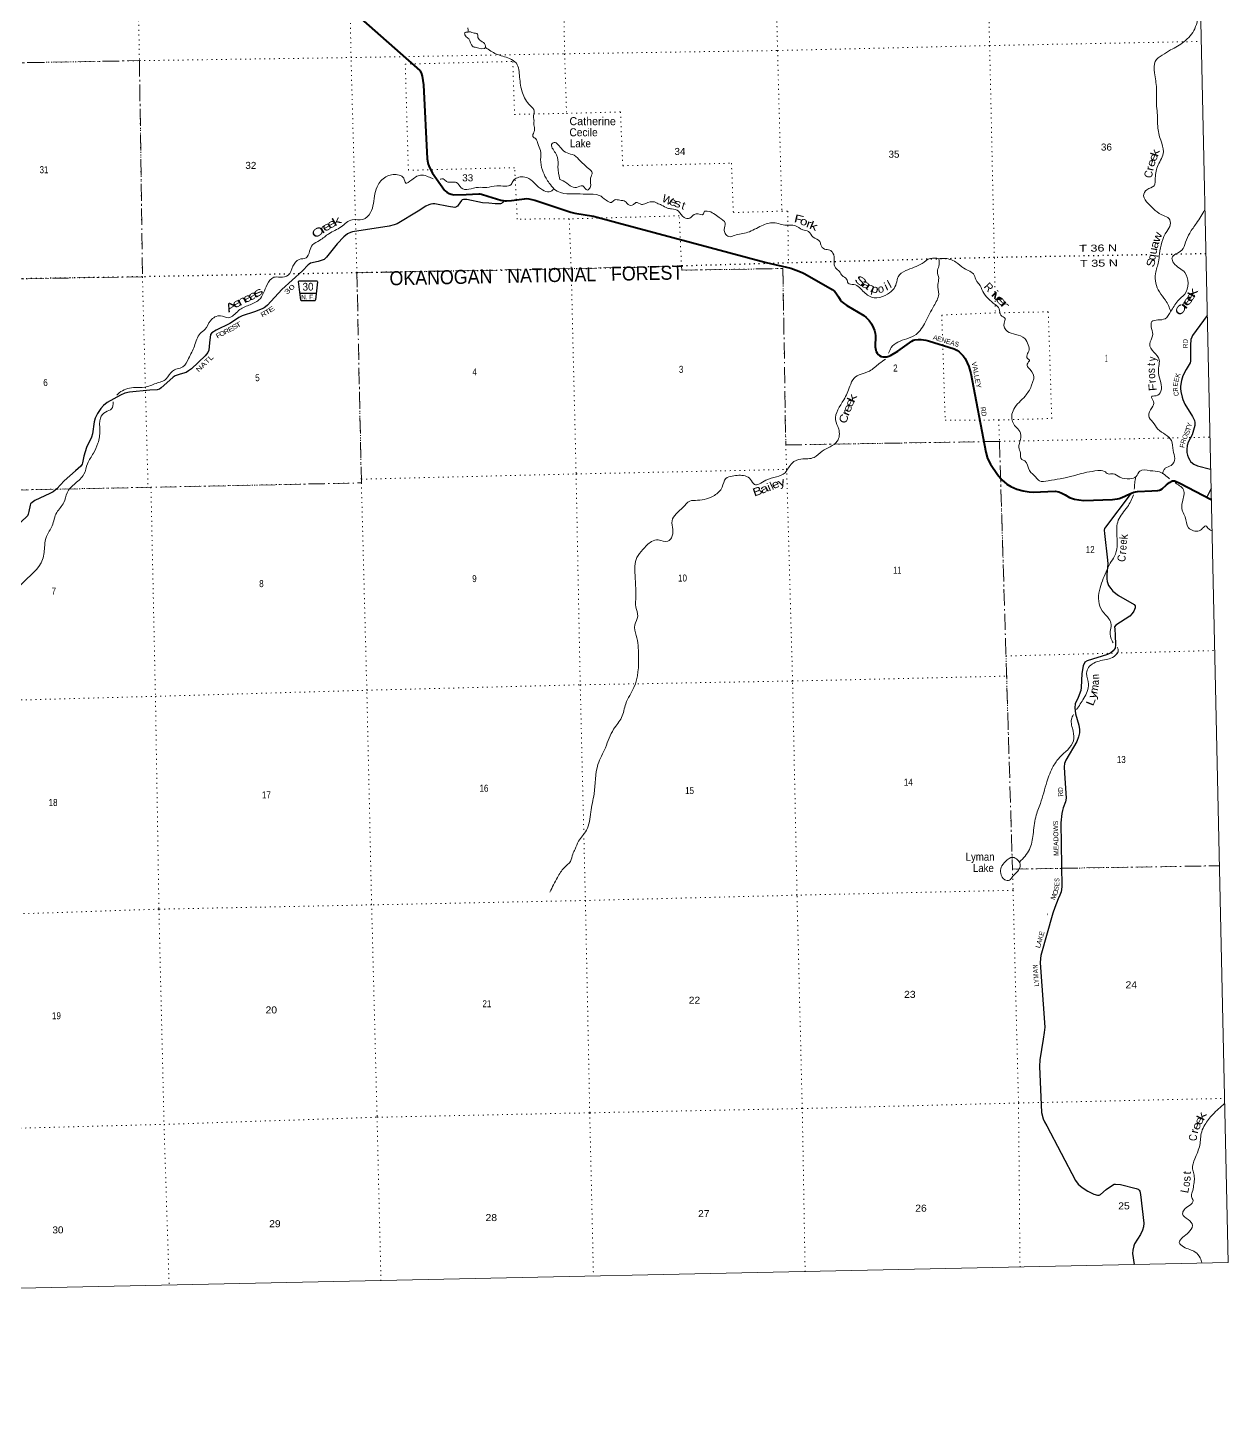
# Model space of a CAD drawing. Header units: feet. Extents: x 242557 to 489137, y 368785 to 557307.
# Drawn here: x 459159 to 489137, y 368785 to 403670 of the extents above; entities that cross this region are included whole.
import ezdxf
from ezdxf.enums import TextEntityAlignment as Align

# ---------------------------------------------------------------- set-up
doc = ezdxf.new("R2010")
doc.units = ezdxf.units.FT
doc.header["$LTSCALE"] = 80
doc.linetypes.add('DOT_DASHED', pattern=[7.7, 5, -1.2, 0.3, -1.2])
doc.linetypes.add('DOTTED', pattern=[1.5, 0.3, -1.2])
for name, color, linetype, lineweight in [('26', 7, 'Continuous', 40), ('27', 7, 'Continuous', 25), ('29', 7, 'Continuous', 25), ('30', 7, 'Continuous', 35), ('39', 7, 'Continuous', 13), ('4', 7, 'Continuous', 13), ('41', 7, 'Continuous', 13), ('44', 7, 'DOT_DASHED', 13), ('6', 7, 'DOTTED', 25), ('7', 7, 'DOTTED', 13)]:
    doc.layers.add(name, color=color, linetype=linetype, lineweight=lineweight)

msp = doc.modelspace()

# ---------------------------------------------------------------- linework, layer by layer
at = {"layer": '26'}
for points in [[(467332.55, 404031.85), (468944.65, 402606.56), (468985.44, 402549.99), (469008.39, 402467.65), (469036.48, 402251.64), (469135.17, 400399.26), (469145.49, 400309.78), (469154.86, 400269.96), (469168.96, 400223.73), (469189.97, 400178.62), (469267.36, 400042.67), (469562.14, 399618.85), (469581.87, 399598.7), (469620.65, 399562.64), (469681.51, 399529.85), (469733.01, 399513.45), (469800.58, 399503.54), (470103.16, 399506.1), (470421.75, 399524.96), (470448.09, 399525.17), (470484.37, 399515.79), (470650.23, 399466.26), (470971.86, 399365.91), (471028.58, 399354.19), (471068.37, 399349.5), (471112.84, 399349.5), (471240.23, 399360.1), (471566.67, 399403.27), (471614.92, 399405.72), (471668.75, 399401.03), (471823.2, 399367.04), (472718.55, 399066.11), (472822.62, 399040.01), (473283.25, 398963.07), (473866.82, 398807.02)], [(473866.82, 398807.02), (477598.36, 397809.19), (478216.91, 397666.89), (478352.31, 397620.29), (478494.2, 397562.12), (478561.14, 397523.28), (479246.35, 397137.09), (479283.64, 397110.97), (479303.2, 397092.02), (479339.58, 397047.54), (479405.32, 396947.37), (479455.18, 396870.3), (479480.92, 396836.86), (479520.44, 396797.54), (479617, 396730.9), (480036.75, 396481.82), (480099.38, 396433.73), (480138.53, 396396.42), (480172.1, 396357.24), (480226.15, 396275.27), (480283.04, 396168.81), (480306.34, 396112.83), (480320.97, 396041.64), (480326.85, 395978.51), (480325.94, 395700.14), (480337.11, 395622.17), (480350.16, 395588.59), (480371.6, 395540.09), (480395.84, 395513.97), (480428.47, 395484.11), (480473.22, 395461.72), (480513.67, 395453.15), (480575.77, 395450.53), (480611.19, 395454.26), (480663.4, 395469.18), (480705.03, 395487.1), (480889.73, 395591.73), (481234.55, 395843.22), (481275.9, 395868.45), (481311.32, 395879.64), (481395.58, 395885), (481469.81, 395883.37), (481589.43, 395864.41), (481656.26, 395847.92), (482293.31, 395654.11), (482365.72, 395616.58), (482419.79, 395575.54), (482472, 395530.76), (482520.81, 395474.15), (482567.09, 395411.36), (482623.15, 395303.24), (482660.32, 395211.73), (482710.18, 395037.21), (483082.25, 393065.88), (483130.18, 392911.35), (483205.82, 392773.89), (483381.57, 392512.65), (483488.17, 392377.76), (483613.65, 392270.07), (483711.91, 392213.58), (483858.8, 392148.87), (484021.42, 392105.37), (484166.86, 392079.25), (484271.05, 392067.47), (484815.71, 392094.18), (484912.49, 392078.95), (484987.25, 392049.4), (485064.46, 392001.42), (485177.43, 391937.46), (485297.37, 391896.28), (485408.63, 391877.76), (485531.65, 391865.92), (486250.47, 391888.96), (486306.4, 391892.69), (486372.59, 391903.34), (486414.54, 391915.08), (486481.67, 391939.34), (486682.18, 392029.24), (486785.58, 392068.07), (486828.47, 392079.26), (486875.35, 392087.46), (487230.29, 392102.58), (487385.96, 392114.71), (487420.46, 392120.31), (487451.96, 392130.73), (487492.24, 392157.62), (487602.17, 392257.3), (487677.77, 392314.34), (487728.11, 392344.19), (487742.56, 392349.79), (487759.35, 392354.45), (487777.99, 392355.38), (487797.1, 392353.52), (487826.93, 392344.19), (487932.67, 392298.49), (488717.14, 391889.08)]]:
    msp.add_lwpolyline(points, dxfattribs=at)
at = {"layer": '29'}
msp.add_line((488711.05, 392165.67), (488602.52, 391948.9), dxfattribs=at)
for points in [[(471043.05, 399349.5), (471014.99, 399305.28), (470991.95, 399280.41), (470962.91, 399272.12), (470925.04, 399272.12), (470832.57, 399278.84), (470675.06, 399287.41), (470513.4, 399303.97), (470120.84, 399379.96), (470039.77, 399385.81), (470009.01, 399377.52), (469988.01, 399356.77), (469907.03, 399237.8), (469885.92, 399214.09), (469859.87, 399196.32), (469845.68, 399188.03), (469819, 399187.34), (469661.31, 399208.03), (469319.32, 399275.06), (469275.23, 399274.48), (469223.15, 399266.19), (469171.07, 399249.61), (469098.28, 399213.53), (468906.43, 399088.03), (468378.33, 398777.21), (468307.11, 398749.84), (468183.47, 398718.29), (467270.34, 398579.31), (467213.27, 398559.11), (467142.52, 398522.46), (467049.42, 398450.39), (466884.47, 398279.04), (466617.04, 397942.17), (466559.33, 397887.97), (466408.82, 397832.07), (466219.37, 397790.58), (466181.5, 397766.89), (466159.87, 397747.69), (466018.8, 397599.09), (465497, 397134.92), (465145.6, 396745.28), (465092.66, 396698.66), (465060.26, 396677.86), (465008.85, 396653.27), (464815.17, 396576.26), (464510.37, 396478.39), (464423.8, 396434.15), (464292.6, 396341.01), (464206.03, 396287.86), (463863.46, 396120.59), (463752.91, 396052.04), (463721.83, 396010.35), (463694.58, 395805.75), (463677.17, 395617.52), (463653.5, 395561.74), (463586.38, 395480.15), (463246.37, 395154.35), (463170.29, 395099.15), (463109.08, 395064.34), (462957.59, 395019.63), (462834.5, 394974.33), (462787.15, 394947.12), (462627.93, 394798.12), (462490.53, 394673.84), (462441.57, 394642.73), (462386.3, 394627.06), (462202.75, 394622.93), (461693.59, 394569.31), (461576.42, 394542.17), (461471.09, 394493.51), (461139.7, 394308.76), (461050.28, 394235.44), (460978.74, 394161.91), (460897.82, 394038.12), (460841.46, 393917.95), (460814.18, 393826.18), (460775.18, 393529.5), (460747.23, 393440.92), (460625.89, 393185.72), (460552.34, 392974.01), (460524.27, 392807.08), (460510.07, 392769.19), (460479.38, 392721.92), (460343.98, 392599.71), (460065.16, 392351.06), (459880.37, 392157.05), (459790.49, 392082.3), (459708.66, 392034.02), (459331.83, 391863.95), (459265.01, 391814.65), (459227.14, 391776.76), (459212.47, 391748.16), (459182.59, 391590.3)], [(488615.95, 396485.93), (488245.86, 395980.86), (488228.25, 395939.57), (488209.31, 395882.72), (488198.89, 395745.51), (488201.63, 395422.41), (488199.84, 395342.68), (488189.27, 395302.97), (488086.85, 395133.02), (488010.48, 394973.18), (487975.87, 394859.88), (487948.93, 394722.11), (487949, 394664.12), (487959.78, 394582.81), (487989.24, 394441.47), (488005.74, 394385.77), (488057.21, 394269.93), (488245.34, 393963.13), (488294.52, 393857.57), (488308.73, 393814.94), (488303.2, 393734.18), (488235.97, 393504.43), (488138.3, 393317.53), (488116.85, 393235.15), (488105.16, 393132.78), (488109.96, 393059.39), (488124.09, 392997.77), (488147.84, 392924.38), (488180.91, 392867.5), (488197.54, 392839.11), (488244.43, 392793.68), (488280.32, 392770.39), (488370.44, 392731.88), (488700.59, 392641)], [(486715.35, 392041.7), (486072.66, 391197.66), (486052.92, 391163.31), (486043.45, 391120.67), (486046.8, 391035.5), (486128.67, 390374.56), (486132.63, 390278.01), (486106.27, 390012.83), (486109.73, 389905.57), (486112.84, 389841.3), (486152.34, 389739.77), (486206.28, 389661.63), (486261.22, 389592.92), (486398.48, 389490.24), (486791.2, 389266.81), (486815.12, 389232.89), (486815.12, 389180.78), (486779.64, 389092.85), (486744.1, 389038.66), (486680.48, 388975.49), (486330.8, 388743.43), (486303.83, 388707.06), (486306.04, 388643.91), (486318.32, 388494.72), (486327.92, 388254.59), (486313.3, 388174.12), (486265.52, 388107.76), (486209.15, 388055.69), (486121.63, 388013.63), (485613.48, 387854.75), (485560.57, 387818.83), (485520.46, 387731.47), (485480.9, 387540.73), (485470.62, 387191.15), (485456.93, 387114.02), (485388.89, 386938.79), (485319.13, 386779.01), (485309.94, 386682.53), (485326.33, 386529.4), (485409.16, 386248.5), (485428.01, 386137.12), (485422.04, 386058.93), (485404.34, 385957.1), (485356.68, 385839.33), (485081.11, 385370.61), (485054.02, 385293.89), (485045.16, 385208.22), (485053.54, 385050.87), (485096.63, 384426.98), (485080.21, 384336.48), (485019.95, 384181.62), (485001.95, 384114.32), (484983.65, 384043.46), (484960.88, 383808.66), (484985.47, 382205.23), (484966.53, 382082.07), (484938.12, 381996.8), (484896.08, 381908.65), (484812.5, 381692.68), (484760.09, 381552.13), (484460.91, 380495.13), (484448.05, 380416.92), (484443.48, 380308.93), (484556.93, 378699.68), (484545.82, 378568.2), (484520.02, 378402), (484438.86, 377885.14), (484423.09, 377723.2), (484476.45, 376572.67), (484517.04, 376414.51), (484552.2, 376340.55), (484608.41, 376238.83), (485324.69, 374871.44), (485394.88, 374782), (485490.73, 374695.42), (485636.32, 374601.98), (485787.78, 374528.41), (485877.76, 374502.5), (485915.64, 374502.5), (485949.32, 374519.93), (486090.75, 374644.3), (486246.5, 374754.85), (486294.36, 374777.26), (486327.5, 374782), (486450.08, 374769.53), (486842.94, 374673.35), (486890.87, 374655.28), (486919.27, 374630.4), (486928.74, 374601.98), (486950.12, 374520.24), (487035.26, 373802.57), (487028.56, 373716.14), (487002.12, 373632.03), (486950.76, 373518.47), (486803.29, 373290.95), (486783.42, 373235.98), (486756.67, 373134.39), (486751.87, 373049.45), (486795.03, 372770.92)], [(459182.59, 391590.3), (459182.52, 391589.95), (459165.59, 391520.95), (459146.66, 391481.87), (459118.07, 391445.1), (458907.06, 391250.49), (458698.46, 391029.68), (458635.38, 390982.1), (458611.71, 390972.62), (458584.35, 390968.54), (458455.48, 390977.36), (458414.82, 390970.78), (458391.57, 390956.04), (458377.37, 390939.46), (458347.7, 390870.3), (458303.99, 390723.92), (458276.11, 390662.68), (458191.84, 390508.89)]]:
    msp.add_lwpolyline(points, dxfattribs=at)
at = {"layer": '30', "lineweight": 25}
msp.add_line((465956.61, 397039.38), (466361.68, 397039.38), dxfattribs=at)
msp.add_lwpolyline([(466002.46, 396848.83), (465983.48, 396850.94), (465972.24, 396870.63), (465916.71, 397331.29), (465922.33, 397342.54), (465936.39, 397350.98), (466377.79, 397349.57), (466384.82, 397345.35), (466391.85, 397329.88), (466344.75, 396876.26), (466335.61, 396857.27), (466325.08, 396848.12)], close=True, dxfattribs=at)
at = {"layer": '39'}
for points in [[(488440.75, 404451.2), (488407.73, 404099.13), (488304.09, 403650.96), (488035.19, 403323.26), (487701.94, 403119.05), (487493.66, 402991.42), (487318.6, 402834.44), (487300.97, 402548.67), (487349.03, 402161.71), (487350.47, 401712.66), (487373.34, 401490.82), (487379.81, 401209.83), (487454.97, 400862.11), (487520.22, 400574.79), (487390.78, 400245.21), (487319.87, 399917.38), (487289.22, 399728.33), (487106.38, 399627.76), (487028.21, 399473.69), (487140.99, 399284.9), (487521.92, 398980.76), (487663.64, 398904.1), (487692.44, 398753.24), (487606.56, 398586.8), (487423.52, 398024.99), (487399.17, 397828.04), (487325.33, 397530.47), (487419.99, 397072.08), (487573.75, 396864.29), (487706.15, 396590.34)], [(470150.77, 403670.13), (470151.87, 403633.75), (470152.54, 403611.52), (470151.93, 403564.97)], [(470151.93, 403564.97), (470069.6, 403548.34), (470085.92, 403476), (470169.23, 403393.54), (470265.68, 403210.32), (470351.44, 403180.53), (470589.74, 403183.64), (470579.77, 403246.06), (470473.65, 403348.06), (470400.38, 403432.85), (470387.84, 403513.39), (470277.75, 403546.5), (470214.44, 403568.87), (470151.93, 403565.11)], [(470586.51, 403181.76), (470861.44, 403017.83), (471183.96, 402908.16), (471359.38, 402785.99), (471440.54, 402440.48), (471513, 402048.18), (471700.34, 401732.16), (471805.66, 401589.67), (471785.96, 401439.38), (471800.76, 401350.81), (471796.6, 401287.98), (471815.12, 401142.88), (471795.3, 401063.39), (471772.24, 400957.5), (471846.8, 400897.03), (471894.81, 400779.12), (471958.6, 400607.06), (471965.37, 400382.72), (472009.77, 400117.02), (472100.78, 399913.42), (472181.21, 399792.43), (472300.84, 399644.3)], [(472445.08, 399885.32), (472399.16, 400201.54), (472386.08, 400433.79), (472351.28, 400515.69), (472274.89, 400636.79), (472238.99, 400755.07), (472275.94, 400802.71), (472476.13, 400663.07), (472625.13, 400546.16), (472800.61, 400488.72), (472958.54, 400343.77), (473193.29, 400130.32), (473250.05, 400057.17), (473211.81, 399918.46), (473202.81, 399681.51), (473136.07, 399616.79), (473017.78, 399720.46), (472859.3, 399683.33), (472704.48, 399725.21), (472529, 399849.41), (472445.08, 399885.32)], [(461380.47, 394497.55), (461441.79, 394554.11), (461795.52, 394682.06), (462078.05, 394692.57), (462358.01, 394787.97), (462615.17, 394902.91), (462766.93, 395095.6), (462888.53, 395149.82), (463030.44, 395200.61), (463173.64, 395409.23), (463317.76, 395721.05), (463461.77, 396036.91), (463576.03, 396133.4), (463718.86, 396354.14), (463969.72, 396476.98), (464165.08, 396430.26), (464422.36, 396607.91), (464678.96, 396741.04), (464929.5, 396873.99), (465134.06, 397258.42), (465300.32, 397439.41), (465463.88, 397442.3), (465656.44, 397488.55), (465778.9, 397714.75), (465935.31, 397887.35), (466105.91, 397924.84), (466195.89, 398089.38), (466267.9, 398247.31), (466444.24, 398361.85), (466677.6, 398528.67), (466981.49, 398701.65), (467259.07, 398875.87), (467523.5, 398883.82), (467716.24, 399057.51), (467788.18, 399284.22), (467905.34, 399753.01), (468133.26, 399966.2), (468431.45, 399993.36), (468544.91, 399915.85), (468595.12, 399791.94), (468744.19, 399873.29), (469001.21, 399992.27), (469160, 399952.53), (469279.87, 399901.85)], [(469456.95, 399888.61), (469531.4, 399896.93), (469618.26, 399830.76), (469865.43, 399807.84), (469980.54, 399675.76), (470410.54, 399686.65), (470618.69, 399684.81), (470867.95, 399726.69), (471228.53, 399761.79), (471288.17, 399860.69), (471385.13, 399928.33), (471674.75, 399904.67), (471834.39, 399769.88), (472008.58, 399621.37), (472179.67, 399575.93), (472303.71, 399642.76)], [(481915.69, 397904.07), (481699.28, 397911.73), (481493.02, 397784.16), (481084.24, 397606), (480894.86, 397454.66), (480849.46, 397285.39), (480765.35, 397127.1), (480575.67, 396985.86), (480296.56, 396928.93), (480045.9, 397067.05), (479787.61, 397257.54), (479645.09, 397293.72), (479609.86, 397389.77), (479495.97, 397481.42), (479432.36, 397580.66), (479330.47, 397676.72), (479295.24, 397839.53), (479266.81, 398045.01), (479189.86, 398117.55), (479053.65, 398145.83), (478967.65, 398250.46), (478936.83, 398334.5), (478773.94, 398442.89), (478658.65, 398581.03), (478511.85, 398625.18), (478316.67, 398732.6), (478106.38, 398738.42), (477787.22, 398803.68), (477484.44, 398727.83), (477137.86, 398563.68), (476810.92, 398485.08), (476670.42, 398454.56), (476575.06, 398534.64), (476553.9, 398633.13), (476575.44, 398789.54), (476427.73, 398930.76), (476123.8, 399093.58), (476047.52, 399077.13), (476037, 399024.21), (475846.96, 399028.62), (475690.73, 398916.71), (475546.87, 398930.6), (475412.74, 399090.43), (475231.14, 399149.71), (475137.8, 399163.09), (474987.82, 399245.57), (474873.32, 399290.68), (474807.75, 399321.08), (474592.68, 399284.27), (474484.29, 399260.79), (474347.47, 399309.28), (474286.42, 399256.87), (474153.14, 399254.89), (474080.11, 399331.59), (473941.69, 399365.87), (473818.25, 399372.28), (473735.25, 399311.12), (473600.19, 399367.75), (473430.95, 399486.07), (473114.78, 399519.05), (472785.34, 399523.32), (472465.13, 399556.18), (472300.84, 399644.3)], [(488558.33, 399129.9), (488347.91, 398791.13), (488179.63, 398543.33), (488077.41, 398315.71), (487982.34, 398118.65), (487735.83, 397919.07), (487780.05, 397792.95), (488057.86, 397558.54), (488138.59, 397293.93), (488056, 397018.36), (487879.34, 396847.17), (487788.38, 396714.97), (487705.31, 396589.07)], [(481914.81, 397904.1), (481909.32, 397713.72), (481876.96, 397581.26), (481908.21, 397416.31), (481888.75, 397257.94), (481908.25, 397013.75), (481789.63, 396726.97), (481575.53, 396324.05), (481343.72, 396012.9), (481111.28, 395905.58), (480722.39, 395681.98), (480654.98, 395540)], [(487675.87, 392402.7), (487424.55, 392575.2), (487191.26, 392606.63), (486928.86, 392598.75), (486840.1, 392460.55), (486686.14, 392407.37), (486434.38, 392448.36), (486268.31, 392528.34), (486139.01, 392528.5), (486048.24, 392590.51), (485880.03, 392607.71), (485612.55, 392567.31), (484944.72, 392403.62), (484643.11, 392356.12), (484423.03, 392351.54), (484333.24, 392447.96), (484174.82, 392609.09), (484060.39, 392852.45), (483982.47, 392890.57), (483949.57, 393043.32), (483912.75, 393191.92), (483949.4, 393383.17), (483935.16, 393587.06), (483828.43, 393709.28), (483733.51, 393975.48), (483785.02, 394142.91), (484068.05, 394471.04), (484220.19, 394718.36), (484253.71, 394812.42), (484285.28, 394904.41), (484191.52, 395132.21), (484117.75, 395233.16), (484143.69, 395310.81), (484174.28, 395368.37), (484130.61, 395409.54), (484128.9, 395532.89), (484163.52, 395590.57), (484144.63, 395747.8), (484061.02, 395907.12), (483827.49, 396013.39), (483627.24, 396088.3), (483540.21, 396294.05), (483565.04, 396408.08), (483463.45, 396494.03), (483422.35, 396650.59), (483320.03, 396760.8), (483011.15, 397087.33), (482914.51, 397276.61), (482849.56, 397353.56), (482794.88, 397491.5), (482539.09, 397665.88), (482334.43, 397819.55), (482028.6, 397911.51), (481915.69, 397904.07)], [(487705.31, 396589.07), (487563.4, 396404.77), (487382.52, 396373.04), (487232.23, 396332.11), (487227.46, 396155.97), (487251, 395978.66), (487180.4, 395774.24), (487283.58, 395568.98), (487416.55, 395380.79), (487405.35, 395216.6), (487400.51, 395042.48), (487460.61, 394591.14), (487340.72, 394480.32), (487220.28, 394454.45), (487274.41, 394334.7), (487230.61, 394179.64), (487153.89, 393977.07), (487257.63, 393820.37), (487386.19, 393644.19), (487719.96, 393362.91), (487763.81, 393115.4), (487806.25, 392914.38), (487712.66, 392735.58), (487567.26, 392666.47), (487522.73, 392602.43), (487499.65, 392524.76)], [(480579.09, 395395.44), (480425.06, 395284.09), (480176.16, 395096.57), (479793.68, 394917.17), (479690.6, 394717.85), (479537.18, 394379.46), (479332.19, 393875.66), (479411.81, 393647.43), (479376.57, 393342.93), (479200.89, 393206.16), (478996.22, 393092.8), (478796.81, 392939.13), (478468.83, 392894.89), (478245.51, 392797.15), (478070.99, 392555.23), (477587.76, 392366.74), (477304.06, 392261.12), (477209.38, 392385.72), (477071.33, 392474.63), (476752.23, 392471.11), (476594.35, 392413.77), (476499.9, 392196.5), (476306.18, 391988.39), (475885.59, 391866.52), (475690.22, 391846.49), (475523.11, 391693.8), (475248.51, 391353.78), (475265.14, 391137.83), (475232.96, 390932.54), (475146.71, 390844.99), (474903.33, 390876.12), (474734.87, 390834.64), (474520.66, 390636.03), (474369.07, 390437.27), (474323.85, 389994.91), (474342, 389661.67), (474344.13, 389457.42), (474341.8, 389200.43), (474391.15, 388971.3), (474314.86, 388754.57), (474355.16, 388490.78), (474412.7, 387990.82), (474295.52, 387188.23), (474093.59, 386783.65), (473988.8, 386440.64), (473789.57, 386147.4), (473583.29, 385686.04), (473397.94, 385267.79), (473298.93, 384532.51), (473217.68, 384078.95), (473110.25, 383622.59), (472912.43, 383349.62), (472827.52, 383150.84), (472768.61, 383027.69), (472709.45, 382845.87), (472556.65, 382687.54), (472386.17, 382445.74), (472195.25, 382077.89)], [(458225.36, 388959.14), (458621.26, 389209.72), (458767.77, 389442.72), (458992.51, 389761), (459527.01, 390392.03), (459579.14, 390739.52), (459622.83, 390965.38), (459764.26, 391232.61), (459877.55, 391561.71), (460055.93, 391809.82), (460137.53, 392050.98), (460344.41, 392291.86), (460557.77, 392518.77), (460646.78, 392782.4), (460794.51, 393041.73), (460906.15, 393291.88), (460955.04, 393612.98), (460969.92, 393922.93), (461094.7, 394072.33), (461249.89, 394151.84), (461291.54, 394325.79)], [(486794.47, 392144), (486806.69, 392295.68), (486825.97, 392452.64)], [(488737.71, 391107.46), (488655.53, 391151.61), (488578.52, 391226.16), (488501.51, 391167.21), (488382.48, 391094.85), (488277.09, 391105.85), (488151.52, 391183), (488066.63, 391451.52), (487999.66, 391595.16), (487994.65, 391827.65), (488021.89, 392129.89), (487923.84, 392232.14), (487811.89, 392308.74)], [(486267.15, 388304.3), (486240.9, 388354.17), (486195.47, 388587.47), (486218.53, 388760.11), (486161.59, 388906.08), (485993.88, 389107.38), (485905.82, 389347.49), (485923.93, 389617.08), (486089.72, 390081.27), (486192.24, 390298.79), (486302.29, 390467.97), (486361.77, 390973.47), (486394.26, 391368.92), (486622.55, 391703.5), (486778.59, 392000.41)], [(485352.67, 386641.75), (485534.67, 386920.94), (485649.25, 387274.35), (485602.71, 387544.03), (485650.92, 387687.08), (485960.86, 387860.25), (486289.84, 387968.02), (486392.65, 388129.01), (486363.8, 388194.01)], [(483926.94, 382827.03), (484175.91, 383145.77), (484267.74, 383516.7), (484331.32, 383953.54), (484448.47, 384288.83), (484611.75, 384835.88), (484771.78, 385223.03), (484928.86, 385440.15), (485273.92, 385855.11), (485266.59, 386097.64), (485225.26, 386395.8), (485272.5, 386513.41)], [(483740.78, 382451.24), (483679.88, 382378.33), (483558.46, 382384.8), (483458.58, 382547.68), (483470.21, 382697.73), (483580.93, 382844.68), (483759.73, 382945.13), (483880.77, 382884.03), (483944.57, 382778.73), (483921.93, 382658.7), (483836.29, 382550.93), (483740.78, 382451.24)], [(489050.16, 376798.13), (488754.19, 376520.56), (488555.99, 376259.71), (488478.3, 376089.48), (488429.72, 375758.28), (488306.82, 375412.71), (488249.68, 375164.19), (488279.77, 375037.65), (488294.2, 374894.45), (488276.45, 374746.25), (488243.17, 374577.34), (488220.05, 374473.48), (488261.45, 374373.57), (488170.43, 374243.39), (488038.18, 374140.3), (488000.74, 374042.07), (488136.53, 373894.43), (488248.15, 373744.04), (488148.32, 373571.11), (488004.45, 373451.48), (487919.42, 373323.5), (488023.82, 373211.33), (488316.62, 373082.56), (488438.09, 372940.56), (488485.99, 372807.1)]]:
    msp.add_spline(points, degree=3, dxfattribs=at)
at = {"layer": '4'}
msp.add_lwpolyline([(485083.98, 556942.67), (489136.84, 372822.34), (458570.27, 372170.54), (428006.14, 371560.78), (397437.89, 370993.07), (366865.59, 370467.41), (336295.9, 369983.81), (305725.57, 369542.24), (275154.65, 369142.74), (244583.23, 368785.28), (242556.67, 552939.07)], dxfattribs=at)
msp.add_lwpolyline([(485083.98, 556942.67), (489136.84, 372822.34), (458570.27, 372170.54), (428006.14, 371560.78), (397437.89, 370993.07), (366865.59, 370467.41), (336295.9, 369983.81), (305725.57, 369542.24), (275154.65, 369142.74), (244583.23, 368785.28), (242556.67, 552939.07)], dxfattribs=at)
at = {"layer": '44'}
for points in [[(457938.59, 402781.15), (461944.13, 402852.56), (462018.96, 397453.21), (458049.95, 397384.64)], [(458158.79, 392110.75), (467488.22, 392301.54), (467376.36, 397551.03), (475484.93, 397714.54), (475489.62, 397615.98), (478017.26, 397659.14), (478089.59, 393250.03), (483426.89, 393339.6), (483751.1, 382651.5), (488918.62, 382735.72)]]:
    msp.add_lwpolyline(points, dxfattribs=at)
at = {"layer": '6'}
msp.add_line((488582.05, 398026.07), (487399.6, 398005.35), dxfattribs=at)
msp.add_lwpolyline([(487108.96, 398000.25), (483298.73, 397933.47), (478155.03, 397797.19), (472680.98, 397641.66), (467376.36, 397551.03), (462018.96, 397453.21), (458049.95, 397384.64)], dxfattribs=at)
at = {"layer": '7'}
for p, q in [((481984.5, 396496.14), (482001.19, 395994.95)), ((488162.04, 393433.95), (488682.9, 393444.33)), ((483589.53, 387977.81), (488800.25, 388113.46)), ((488918.62, 382735.72), (483751.1, 382651.5))]:
    msp.add_line(p, q, dxfattribs=at)
for points in [[(482840.57, 418707.72), (482891.86, 413938.96), (483036.58, 408614.86), (483181.11, 403230.06), (483298.73, 397933.47), (483324.36, 396550.55)], [(467976.53, 372366.64), (467879.3, 376478.21), (467744, 381758.09), (467624.37, 387121.38), (467488.22, 392301.54), (467486.23, 392394.98), (467376.36, 397551.03), (467229.53, 402928.98), (467131.36, 408250.43), (467027.2, 413569.68), (466917.24, 418366.74)], [(477508.39, 418592.26), (477630.29, 413825.43), (477758.55, 408510.95), (477883.51, 403105.34), (477990.61, 399093)], [(472424.33, 410980.02), (472468.96, 408388.49), (472564.38, 403024.47), (472612.78, 401534.47)], [(461852.76, 407463.25), (461944.13, 402852.56), (462018.96, 397453.21), (462159.45, 392192.56)], [(457938.59, 402781.15), (461944.13, 402852.56), (467229.53, 402928.98), (472564.38, 403024.47), (477883.51, 403105.34), (483181.11, 403230.06), (488465.25, 403332.27)], [(468584, 402767.36), (471271.12, 402831.89), (471313.08, 401510.14), (472612.78, 401534.47), (473959.9, 401571.43), (474016.72, 400225.85), (476732.04, 400289.03), (476779.51, 399056.63), (477990.61, 399093), (478138.21, 399089.35), (478155.03, 397797.19)], [(475484.93, 397714.54), (475428.33, 398975.59), (472678.94, 398899.08), (471382.02, 398894.51), (471314.98, 400177.07), (468662.17, 400113.58), (468584, 402767.36)], [(472678.94, 398899.08), (472729.02, 397658.35), (472730.21, 397608.58)], [(478572.87, 372592.31), (478500.5, 376669.77), (478369.73, 382000.36), (478258.53, 387351.77), (478110.93, 392637.34), (478089.59, 393250.03), (478017.26, 397659.14), (475489.62, 397615.98), (475484.93, 397714.54)], [(472738.73, 397250.85), (472851.32, 392525.9), (472953.96, 387257.18), (473084.48, 381867.92), (473192.26, 376562.94), (473284.41, 372479.06)], [(482008.7, 395769.23), (482072.03, 393866.91), (483407.24, 393874.65), (484733.52, 393910.44), (484644.89, 396576.05), (483324.36, 396550.55), (481984.5, 396496.14)], [(483407.24, 393874.65), (483426.89, 393339.6), (483589.53, 387977.81), (483604.84, 387473.2), (483751.1, 382651.5), (483766.36, 382124.01), (483902.76, 376807.76), (483939.85, 372708.55)], [(478089.59, 393250.03), (483426.89, 393339.6), (487934.96, 393429.43)], [(467486.23, 392394.98), (472851.32, 392525.9), (478110.93, 392637.34)], [(458158.79, 392110.75), (462129.37, 392190.31), (462232.37, 392194.06), (467488.22, 392301.54)], [(462232.37, 392194.06), (462343.77, 386968.84), (462431.72, 381651.13), (462557.85, 376273.87), (462687, 372255.88)], [(458267.17, 386858.81), (462343.77, 386968.84), (467624.37, 387121.38), (472953.96, 387257.18), (478258.53, 387351.77), (483604.84, 387473.2)], [(483766.36, 382124.01), (478369.73, 382000.36), (473084.48, 381867.92), (467744, 381758.09), (462431.72, 381651.13), (458377.41, 381516.36)], [(458487.8, 376167.29), (462557.85, 376273.87), (467882.12, 376452), (473192.26, 376562.94), (478500.5, 376669.77), (483902.76, 376807.76), (489046.58, 376923.26)]]:
    msp.add_lwpolyline(points, dxfattribs=at)

# ---------------------------------------------------------------- texts
at = {"layer": '27'}
msp.add_text('AENEAS', height=120, rotation=343.079, dxfattribs=at).set_placement((481753.9, 395891.38))
for s, width, p in [('VALLEY', 1.1, (482732.27, 395317.24)), ('RD', 0.9, (482949.48, 394189.33))]:
    msp.add_text(s, height=120, rotation=280.688, dxfattribs=dict(at, width=width)).set_placement(p)
at = {"layer": '30'}
for s, height, rotation, width, p in [('30', 120, 41.655, 1.65, (465733.2, 397092.36)), ('N. F.', 114.1, 0.63, 0.95, (466156.19, 396888.12)), ('30', 194, 0.63, 0.95, (466156.44, 397107)), ('T', 120, 31.36, 1.55, (465173.16, 396527.23)), ('E', 120, 33.368, 1.45, (465274.51, 396592.14)), ('T', 120, 30.371, 1.55, (464446.79, 396203.58)), ('R', 120, 28.859, 1.2, (465073.8, 396469.05)), ('F', 120, 28.802, 1.4, (463949.41, 395938.23)), ('O', 120, 26.025, 1.1, (464035.22, 395980.38)), ('R', 120, 26.025, 1.15, (464144.42, 396036.13)), ('E', 120, 26.025, 1.25, (464251.54, 396093.21)), ('S', 120, 31.548, 1.4, (464357.06, 396156.92)), ('RD', 120, 90.486, 0.8, (488129.81, 395782.03)), ('NATL', 120, 43.777, 1.3, (463616.36, 395245.94)), ('E', 120, 78.936, 0.9, (487905.1, 394867.74)), ('E', 120, 82.936, 0.85, (487883.33, 394758.85)), ('R', 120, 94.454, 0.7, (487881.23, 394641.04)), ('C', 120, 103.13, 0.9, (487898.93, 394541.26)), ('S', 120, 62.409, 1.3, (488166.25, 393538.12)), ('T', 120, 73.689, 1.2, (488199.71, 393638.27)), ('Y', 120, 73.689, 1.05, (488230.14, 393733.74)), ('F', 120, 79.485, 0.95, (488051.97, 393219.43)), ('R', 120, 74.405, 0.95, (488075.31, 393325.18)), ('RD', 120, 93.951, 0.85, (485012, 384585.13)), ('MEADOWS', 120, 90.958, 0.95, (484896.43, 383421.96)), ('S', 120, 90.958, 0.7, (484922.92, 382383.65)), ('O', 120, 71.673, 0.95, (484882.14, 382051.66)), ('S', 120, 78.028, 0.95, (484905.54, 382157.66)), ('E', 120, 86.958, 0.75, (484922.08, 382274.31)), ('-', 120, 74.196, 1.15, (484674.82, 381510.42)), ('K', 120, 74.196, 0.95, (484508.74, 380921.15)), ('L', 120, 74.196, 1.15, (484449.31, 380717.04)), ('A', 120, 74.196, 1.05, (484477.97, 380812.44)), ('N', 120, 94.033, 0.7, (484379.53, 380220.62)), ('A', 120, 94.033, 0.8, (484387.72, 380104.64)), ('M', 120, 94.033, 0.7, (484396.45, 379980.62)), ('Y', 120, 94.033, 0.8, (484405.09, 379858.05)), ('L', 120, 94.033, 0.85, (484415.37, 379767.14))]:
    msp.add_text(s, height=height, rotation=rotation, dxfattribs=dict(at, width=width)).set_placement(p, align=Align.CENTER)
for s, rotation, p in [('K', 73.014, (487935.14, 394972.81)), ('O', 69.409, (488116.71, 393434.71)), ('M', 68.844, (484832.85, 381935.09)), ('E', 74.196, (484539.12, 381028.47))]:
    msp.add_text(s, height=120, rotation=rotation, dxfattribs=at).set_placement(p, align=Align.CENTER)
at = {"layer": '41'}
msp.add_text('Catherine', height=200, dxfattribs=at).set_placement((472685.42, 401240))
for s, width, p in [('Cecile', 0.95, (472684.85, 400962.92)), ('Lake', 0.9, (472698.24, 400685.68)), ('Lyman', 0.9, (482580.96, 382861.47)), ('Lake', 0.9, (482764.23, 382579.76))]:
    msp.add_text(s, height=200, dxfattribs=dict(at, width=width)).set_placement(p)
for s, rotation, width, p in [('k', 71.391, 1.3, (487407.02, 400520.57)), ('e', 66.275, 1.3, (487358.21, 400398.94)), ('r', 77.466, 1.15, (487275.6, 400137)), ('e', 69.95, 1.2, (487308.89, 400263.03)), ('C', 78.123, 0.95, (487247.5, 399993.91)), ('W', 334.577, 1.05, (475093.45, 399285.69)), ('e', 339.918, 1.2, (475238.23, 399235.77)), ('s', 344.745, 1.3, (475365.45, 399190.52)), ('r', 34.915, 1.85, (466573.34, 398565.78)), ('e', 30.265, 1.5, (466669.77, 398624.96)), ('e', 30.265, 1.5, (466788.49, 398693.87)), ('k', 29.033, 1.65, (466915.39, 398758.97)), ('F', 346.423, 1.4, (478392.49, 398795.79)), ('o', 338.544, 1.25, (478508.62, 398744.46)), ('r', 341.052, 1.3, (478637.2, 398683.07)), ('k', 337.384, 1.45, (478749.48, 398629.23)), ('C', 36.205, 1.5, (466448.99, 398483.16)), ('w', 69.856, 1.25, (487457.21, 398411.94)), ('u', 79.857, 1.1, (487357.35, 398081.56)), ('a', 72.239, 1.25, (487394.02, 398226.31)), ('S', 73.909, 1.2, (487306.24, 397776.66)), ('S', 323.696, 1.7, (479906.59, 397262.71)), ('a', 327.522, 1.65, (480039.26, 397177.71)), ('l', 28.431, 1.15, (480725.08, 397180.88)), ('e', 27.51, 1.4, (464680.19, 396835.84)), ('a', 28.395, 1.55, (464817.07, 396903.68)), ('s', 32.489, 1.8, (464958.74, 396988.58)), ('n', 331.16, 1.55, (480156.58, 397106.25)), ('p', 344.665, 1.2, (480292.04, 397051.64)), ('o', 14.225, 1.05, (480484.24, 397056.89)), ('i', 25.249, 1.15, (480634.4, 397118.64)), ('i', 313.298, 1.85, (483237.72, 396963.54)), ('v', 313.519, 2.15, (483312.33, 396885.08)), ('k', 61.459, 1.65, (488339.61, 397006.22)), ('e', 54.066, 1.7, (488275.28, 396902.88)), ('A', 34.133, 1.55, (464284.72, 396629)), ('e', 30.422, 1.5, (464425.07, 396710.24)), ('n', 29.421, 1.55, (464547.82, 396772.67)), ('e', 313.519, 2, (483401.26, 396791.43)), ('r', 313.06, 2.2, (483491.87, 396694.08)), ('C', 55.854, 1.45, (488029.2, 396574.61)), ('r', 51.895, 1.95, (488126.24, 396690.31)), ('e', 49.369, 1.85, (488202.57, 396797.29)), ('y', 85.735, 0.85, (487334.48, 395392.27)), ('s', 88.761, 0.95, (487309.35, 395106.03)), ('o', 97.679, 0.9, (487315.12, 394981.87)), ('e', 66.654, 1.3, (479723.29, 394130.32)), ('k', 65.481, 1.5, (479834.78, 394382.3)), ('e', 65.741, 1.3, (479774.57, 394264.15)), ('C', 69.078, 1.15, (479628.63, 393870.54)), ('r', 66.654, 1.45, (479681.4, 394016.36)), ('B', 19.47, 1.35, (477414.53, 391999.17)), ('a', 23.356, 1.4, (477586.47, 392065.26)), ('i', 24.006, 1.1, (477706.41, 392105.9)), ('l', 25.006, 1.05, (477779.7, 392135.43)), ('e', 21.612, 1.25, (477864.84, 392177.62)), ('y', 21.612, 1.3, (478013.94, 392229.65)), ('k', 86.818, 0.95, (486630.64, 390950.9)), ('e', 84.971, 0.85, (486600.75, 390678.23)), ('e', 84.971, 0.85, (486612.34, 390818.95)), ('C', 79.977, 0.9, (486574.68, 390400.23)), ('a', 88.967, 0.85, (485912.67, 387311.15)), ('n', 91.531, 0.85, (485916.75, 387462.54)), ('L', 68.697, 1.3, (485799.2, 386800.96)), ('y', 69.926, 1.25, (485848.52, 386972.16)), ('e', 64.425, 1.35, (488499.62, 376325.27)), ('k', 64.931, 1.5, (488566.43, 376440.76)), ('r', 76.844, 1.15, (488389.42, 376082.01)), ('e', 67.545, 1.25, (488435.71, 376196.17)), ('C', 83.183, 0.85, (488358.76, 375931.57)), ('o', 81.089, 0.9, (488182.88, 374767.68))]:
    msp.add_text(s, height=200, rotation=rotation, dxfattribs=dict(at, width=width)).set_placement(p, align=Align.CENTER)
for s, rotation, p in [('t', 341.766, (475502.67, 399138.36)), ('q', 81.62, (487325.97, 397929.15)), ('R', 313.298, (483086.69, 397123.82)), ('t', 88.761, (487313.36, 395258.41)), ('r', 97.679, (487328.32, 394849.78)), ('r', 83.824, (486593.03, 390552.72)), ('m', 77.247, (485888.66, 387129.13)), ('t', 86.61, (488207.87, 375055.82)), ('L', 79.02, (488152.03, 374617.61)), ('s', 93.136, (488199.86, 374918.58))]:
    msp.add_text(s, height=200, rotation=rotation, dxfattribs=at).set_placement(p, align=Align.CENTER)
at = {"layer": '41', "width": 1.15}
msp.add_text('F', height=200, rotation=94.166, dxfattribs=at).set_placement((487357.13, 394605.72))
at = {"layer": '44', "width": 0.95}
msp.add_text('OKANOGAN   NATIONAL   FOREST', height=350, rotation=1.155, dxfattribs=at).set_placement((468193.81, 397238.45))
at = {"layer": '6', "width": 1.35}
for s, p in [('T 36 N', (485418.87, 398073.94)), ('T 35 N', (485438.99, 397695.94))]:
    msp.add_text(s, height=175, rotation=1.004, dxfattribs=at).set_placement(p)
at = {"layer": '7'}
for s, width, p in [('34', 1.05, (475308.68, 400496.69)), ('35', 1.05, (480655.09, 400427.27)), ('36', 1.05, (485961.85, 400606.36)), ('31', 0.85, (459450.08, 400040.22)), ('32', 1.05, (464590.69, 400148.04)), ('33', 1.05, (470007.75, 399837.6)), ('2', 0.85, (480772.36, 395084.35)), ('1', 0.4, (486064.51, 395328.04)), ('6', 0.85, (459542.57, 394723.27)), ('5', 0.85, (464836.13, 394843.7)), ('4', 0.85, (470261.11, 394987.52)), ('3', 0.85, (475419.16, 395051.75)), ('12', 0.85, (485582.98, 390548.49)), ('10', 0.85, (475399.02, 389837.76)), ('11', 0.65, (480770.99, 390034.07)), ('7', 0.85, (459750.4, 389512.87)), ('8', 0.85, (464936.42, 389697.82)), ('9', 0.85, (470256.74, 389823.37)), ('13', 0.85, (486359.36, 385303.07)), ('14', 0.85, (481038.93, 384735.74)), ('17', 0.85, (465005.34, 384419.93)), ('16', 0.85, (470439.54, 384585.14)), ('15', 0.85, (475574.94, 384527.29)), ('18', 0.85, (459676.83, 384230.58)), ('23', 1.1, (481044.74, 379435.01)), ('24', 1.1, (486575.94, 379673.64)), ('20', 1.1, (465095.08, 379046.07)), ('21', 0.85, (470512.04, 379200.39)), ('22', 1.1, (475664.61, 379288.58)), ('19', 0.85, (459761.11, 378900.62)), ('25', 1.1, (486393.67, 374149.46)), ('28', 1.1, (470589.79, 373856.85)), ('27', 1.1, (475898, 373956.08)), ('26', 1.1, (481322.86, 374092.81)), ('30', 1.05, (459771.79, 373548.94)), ('29', 1.1, (465185.2, 373704.4))]:
    msp.add_text(s, height=175, dxfattribs=dict(at, width=width)).set_placement(p)

doc.saveas('drawing.dxf')
